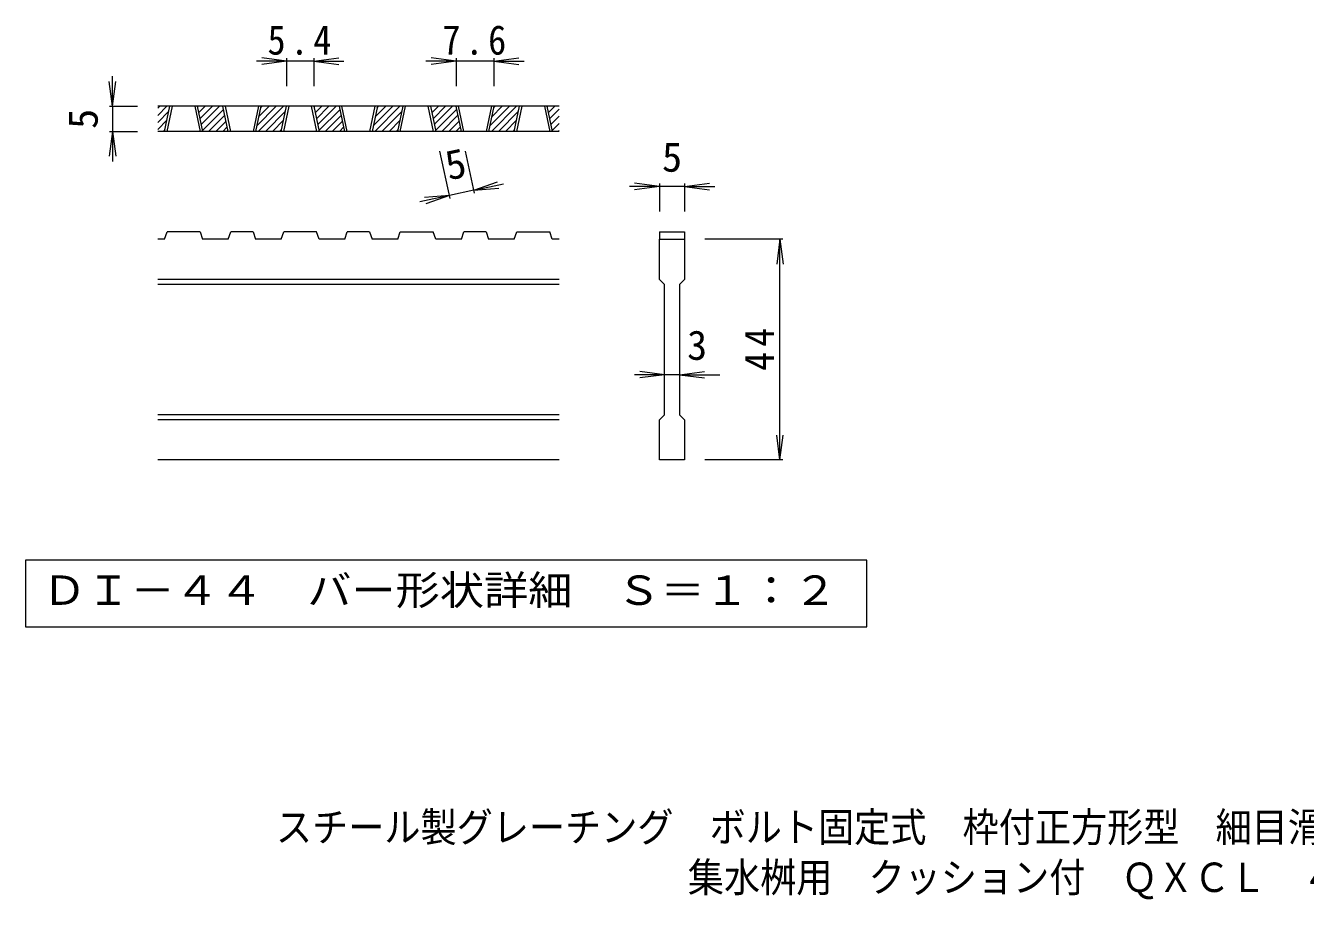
# Model space of a CAD drawing. Units: millimetres on the paper, enlarged 6 times, with parts at other scales. Extents: x -960 to 940, y -829 to 753.
# Drawn here: x -668 to 97, y -829 to -306 of the extents above; entities that cross this region are included whole.
import ezdxf
from ezdxf.enums import TextEntityAlignment as Align

# ---------------------------------------------------------------- set-up
doc = ezdxf.new("R2010")
doc.units = ezdxf.units.MM
doc.header["$LTSCALE"] = 6
doc.layers.add('D-0', color=3, linetype='Continuous', lineweight=9)
doc.layers.add('D-4', color=7, linetype='Continuous', lineweight=9)
doc.layers.add('F-5_F-5ﾚｲﾔ', color=2, linetype='Continuous')
doc.styles.add('ＭＳ ゴシック', font='')
doc.styles.get('ＭＳ ゴシック').set_extended_font_data('MS Gothic')

msp = doc.modelspace()

# ---------------------------------------------------------------- linework, layer by layer
at = {"layer": 'D-0'}
for p, q in [((-589.258, -360.157), (-583.818, -354.717)), ((-589.258, -355.914), (-588.06, -354.717)), ((-349.258, -354.717), (-589.258, -354.717)), ((-589.258, -364.399), (-582.56, -357.702)), ((-585.131, -369.717), (-581.921, -354.717)), ((-583.631, -369.717), (-580.421, -354.717)), ((-567.131, -354.717), (-563.921, -369.717)), ((-565.631, -354.717), (-562.421, -369.717)), ((-565.529, -355.195), (-565.05, -354.717)), ((-564.781, -358.69), (-560.807, -354.717)), ((-564.033, -362.185), (-556.565, -354.717)), ((-563.285, -365.68), (-552.322, -354.717)), ((-562.537, -369.175), (-549.902, -356.539)), ((-547.082, -369.717), (-550.292, -354.717)), ((-545.582, -369.717), (-548.792, -354.717)), ((-529.082, -354.717), (-532.292, -369.717)), ((-527.582, -354.717), (-530.792, -369.717)), ((-530.087, -366.422), (-518.381, -354.717)), ((-529.139, -369.717), (-514.138, -354.717)), ((-528.932, -361.025), (-522.624, -354.717)), ((-527.777, -355.627), (-526.866, -354.717)), ((-524.896, -369.717), (-512.881, -357.702)), ((-515.452, -369.717), (-512.242, -354.717)), ((-513.952, -369.717), (-510.742, -354.717)), ((-497.452, -354.717), (-494.242, -369.717)), ((-495.952, -354.717), (-492.742, -369.717)), ((-495.85, -355.195), (-495.371, -354.717)), ((-495.102, -358.69), (-491.128, -354.717)), ((-494.354, -362.185), (-486.886, -354.717)), ((-493.606, -365.68), (-482.643, -354.717)), ((-492.858, -369.175), (-480.223, -356.539)), ((-477.403, -369.717), (-480.613, -354.717)), ((-475.903, -369.717), (-479.113, -354.717)), ((-459.403, -354.717), (-462.613, -369.717)), ((-457.903, -354.717), (-461.113, -369.717)), ((-460.408, -366.422), (-448.702, -354.717)), ((-459.459, -369.717), (-444.459, -354.717)), ((-459.253, -361.025), (-452.944, -354.717)), ((-458.097, -355.627), (-457.187, -354.717)), ((-455.217, -369.717), (-443.202, -357.702)), ((-445.773, -369.717), (-442.563, -354.717)), ((-444.273, -369.717), (-441.063, -354.717)), ((-427.773, -354.717), (-424.563, -369.717)), ((-426.273, -354.717), (-423.063, -369.717)), ((-426.171, -355.195), (-425.692, -354.717)), ((-425.423, -358.69), (-421.449, -354.717)), ((-424.675, -362.185), (-417.206, -354.717)), ((-423.927, -365.68), (-412.964, -354.717)), ((-423.179, -369.175), (-410.543, -356.539)), ((-407.723, -369.717), (-410.933, -354.717)), ((-406.223, -369.717), (-409.433, -354.717)), ((-389.723, -354.717), (-392.933, -369.717)), ((-388.223, -354.717), (-391.433, -369.717)), ((-390.728, -366.422), (-379.023, -354.717)), ((-389.78, -369.717), (-374.78, -354.717)), ((-389.573, -361.025), (-383.265, -354.717)), ((-388.418, -355.627), (-387.508, -354.717)), ((-385.537, -369.717), (-373.523, -357.702)), ((-376.094, -369.717), (-372.884, -354.717)), ((-374.594, -369.717), (-371.384, -354.717)), ((-358.094, -354.717), (-354.884, -369.717)), ((-356.594, -354.717), (-353.384, -369.717)), ((-356.491, -355.195), (-356.012, -354.717)), ((-355.743, -358.69), (-351.77, -354.717)), ((-354.996, -362.185), (-349.258, -356.447)), ((-589.258, -368.642), (-583.715, -363.1)), ((-558.837, -369.717), (-549.154, -360.034)), ((-554.594, -369.717), (-548.406, -363.528)), ((-550.352, -369.717), (-547.658, -367.023)), ((-520.653, -369.717), (-514.036, -363.1)), ((-489.158, -369.717), (-479.475, -360.034)), ((-484.915, -369.717), (-478.727, -363.528)), ((-480.673, -369.717), (-477.979, -367.023)), ((-450.974, -369.717), (-444.357, -363.1)), ((-419.479, -369.717), (-409.796, -360.034)), ((-415.236, -369.717), (-409.048, -363.528)), ((-410.993, -369.717), (-408.3, -367.023)), ((-381.295, -369.717), (-374.678, -363.1)), ((-354.248, -365.68), (-349.258, -360.69)), ((-353.5, -369.175), (-349.258, -364.932)), ((-349.258, -369.717), (-589.258, -369.717)), ((-586.09, -369.717), (-584.871, -368.497)), ((-516.411, -369.717), (-515.191, -368.497)), ((-446.731, -369.717), (-445.512, -368.497)), ((-377.052, -369.717), (-375.833, -368.497)), ((-349.799, -369.717), (-349.258, -369.175)), ((-585.131, -434.216), (-589.258, -434.216)), ((-585.131, -434.216), (-583.631, -429.717)), ((-563.921, -429.717), (-583.631, -429.717)), ((-563.921, -429.717), (-562.421, -434.216)), ((-547.082, -434.216), (-562.421, -434.216)), ((-547.082, -434.216), (-545.582, -429.717)), ((-532.292, -429.717), (-545.582, -429.717)), ((-532.292, -429.717), (-530.792, -434.216)), ((-515.452, -434.216), (-530.792, -434.216)), ((-515.452, -434.216), (-513.952, -429.717)), ((-494.242, -429.717), (-513.952, -429.717)), ((-492.742, -434.216), (-494.242, -429.717)), ((-477.403, -434.216), (-492.742, -434.216)), ((-477.403, -434.216), (-475.903, -429.717)), ((-462.613, -429.717), (-475.903, -429.717)), ((-462.613, -429.717), (-461.113, -434.216)), ((-445.773, -434.216), (-461.113, -434.216)), ((-445.773, -434.216), (-444.273, -429.717)), ((-444.273, -429.717), (-424.563, -429.717)), ((-423.063, -434.216), (-424.563, -429.717)), ((-407.723, -434.216), (-423.063, -434.216)), ((-407.723, -434.216), (-406.223, -429.717)), ((-392.933, -429.717), (-406.223, -429.717)), ((-392.933, -429.717), (-391.433, -434.216)), ((-376.094, -434.216), (-391.433, -434.216)), ((-376.094, -434.216), (-374.594, -429.717)), ((-374.594, -429.717), (-354.884, -429.717)), ((-353.384, -434.216), (-354.884, -429.717)), ((-349.258, -434.216), (-353.384, -434.216)), ((-289.258, -429.717), (-274.258, -429.717)), ((-289.258, -429.717), (-289.258, -434.216)), ((-289.258, -434.216), (-274.258, -434.216)), ((-289.258, -458.216), (-289.258, -434.216)), ((-274.258, -429.717), (-274.258, -434.216)), ((-274.258, -434.216), (-274.258, -458.216)), ((-349.258, -458.216), (-589.258, -458.216)), ((-289.258, -458.216), (-286.258, -461.216)), ((-277.258, -461.216), (-274.258, -458.216)), ((-349.258, -461.216), (-589.258, -461.216)), ((-286.258, -539.216), (-286.258, -461.216)), ((-277.258, -461.216), (-277.258, -539.216)), ((-349.258, -539.217), (-589.258, -539.217)), ((-349.258, -542.217), (-589.258, -542.217)), ((-277.258, -539.216), (-274.258, -542.217)), ((-274.258, -542.217), (-274.258, -566.217)), ((-349.258, -566.217), (-589.258, -566.217)), ((-274.258, -566.217), (-289.258, -566.217))]:
    msp.add_line(p, q, dxfattribs=at)
msp.add_lwpolyline([(-289.258, -566.217), (-289.258, -542.217), (-286.258, -539.216)], dxfattribs=at)
at = {"layer": 'D-0', "color": 7}
msp.add_lwpolyline([(-668.25, -626.217), (-668.25, -666.087), (-165.265, -666.087), (-165.265, -626.217)], close=True, dxfattribs=at)
at = {"layer": 'D-4'}
for p, q in [((-512.242, -327.717), (-530.242, -327.717)), ((-512.242, -327.717), (-527.114, -325.759)), ((-512.242, -327.717), (-527.114, -329.674)), ((-512.242, -325.917), (-512.242, -342.717)), ((-495.952, -327.717), (-512.242, -327.717)), ((-495.952, -327.717), (-481.081, -325.759)), ((-495.952, -325.917), (-495.952, -342.717)), ((-495.952, -327.717), (-481.081, -329.674)), ((-495.952, -327.717), (-477.952, -327.717)), ((-410.933, -327.717), (-428.933, -327.717)), ((-410.933, -327.717), (-425.805, -325.759)), ((-410.933, -327.717), (-425.805, -329.674)), ((-410.933, -325.917), (-410.933, -342.717)), ((-388.223, -327.717), (-410.933, -327.717)), ((-388.223, -327.717), (-373.352, -325.759)), ((-388.223, -325.917), (-388.223, -342.717)), ((-388.223, -327.717), (-373.352, -329.674)), ((-388.223, -327.717), (-370.223, -327.717)), ((-616.258, -354.717), (-618.216, -339.845)), ((-616.258, -354.717), (-616.258, -336.717)), ((-616.258, -354.717), (-614.3, -339.845)), ((-618.058, -354.717), (-601.258, -354.717)), ((-616.258, -354.717), (-616.258, -369.717)), ((-616.258, -369.717), (-618.216, -384.588)), ((-618.058, -369.717), (-601.258, -369.717)), ((-616.258, -369.717), (-614.3, -384.588)), ((-616.258, -369.717), (-616.258, -387.717)), ((-414.481, -409.819), (-420.552, -381.451)), ((-399.813, -406.68), (-405.212, -381.451)), ((-400.19, -404.92), (-414.858, -408.059)), ((-400.19, -404.92), (-386.057, -399.893)), ((-400.19, -404.92), (-382.589, -401.153)), ((-400.19, -404.92), (-385.238, -403.722)), ((-289.258, -402.717), (-307.258, -402.717)), ((-289.258, -402.717), (-304.129, -400.759)), ((-289.258, -402.717), (-304.129, -404.675)), ((-289.258, -400.917), (-289.258, -417.717)), ((-274.258, -402.717), (-289.258, -402.717)), ((-274.258, -402.717), (-259.386, -400.759)), ((-274.258, -400.917), (-274.258, -417.717)), ((-274.258, -402.717), (-259.386, -404.675)), ((-274.258, -402.717), (-256.258, -402.717)), ((-414.858, -408.059), (-432.459, -411.825)), ((-414.858, -408.059), (-429.81, -409.256)), ((-414.858, -408.059), (-428.991, -413.085)), ((-215.458, -434.216), (-262.258, -434.216)), ((-217.258, -434.216), (-219.216, -449.088)), ((-217.258, -434.216), (-215.3, -449.088)), ((-217.258, -566.217), (-217.258, -434.216)), ((-286.258, -515.216), (-304.258, -515.216)), ((-286.258, -515.216), (-301.129, -513.258)), ((-286.258, -515.216), (-301.129, -517.174)), ((-277.258, -515.216), (-286.258, -515.216)), ((-277.258, -515.216), (-262.386, -513.258)), ((-277.258, -515.216), (-262.386, -517.174)), ((-277.258, -515.216), (-253.258, -515.216)), ((-217.258, -566.217), (-219.216, -551.345)), ((-217.258, -566.217), (-215.3, -551.345)), ((-215.458, -566.217), (-262.258, -566.217))]:
    msp.add_line(p, q, dxfattribs=at)

# ---------------------------------------------------------------- texts
at = {"layer": 'D-0', "color": 2, "style": 'ＭＳ ゴシック', "width": 1.1}
msp.add_text('ＤＩ－４４\u3000バー形状詳細\u3000Ｓ＝１：２', height=17.6, dxfattribs=at).set_placement((-658.258, -658.152), align=Align.BOTTOM_LEFT)
at = {"layer": 'D-4', "color": 2, "style": 'ＭＳ ゴシック'}
for rotation, p in [(90, (-619.858, -368.217)), (12.079, (-414.144, -404.224))]:
    msp.add_text('5', height=17.6, rotation=rotation, dxfattribs=at).set_placement(p, align=Align.BOTTOM_LEFT)
for s, p in [('5', (-287.758, -399.117)), ('3', (-272.758, -511.616))]:
    msp.add_text(s, height=17.6, dxfattribs=at).set_placement(p, align=Align.BOTTOM_LEFT)
at = {"layer": 'D-4', "color": 2, "char_height": 17.6, "attachment_point": 7, "style": 'ＭＳ ゴシック'}
for s, insert in [('\\T1.27;\\W0.9;5.4', (-523.597, -324.117)), ('\\T1.27;\\W0.9;7.6', (-419.078, -324.117))]:
    msp.add_mtext(s, dxfattribs=dict(at, insert=insert))
at = {"layer": 'D-4', "color": 2, "insert": (-220.858, -512.967), "char_height": 17.6, "attachment_point": 7, "rotation": 90, "style": 'ＭＳ ゴシック'}
msp.add_mtext('\\T1.27;\\W0.95;44', dxfattribs=at)
at = {"layer": 'F-5_F-5ﾚｲﾔ', "style": 'ＭＳ ゴシック', "width": 0.9}
for s, p in [('スチール製グレーチング\u3000ボルト固定式\u3000枠付正方形型\u3000細目滑り止め模様付', (-518.58, -799.865)), ('集水桝用\u3000クッション付\u3000ＱＸＣＬ\u3000４４４４Ａ－ｂ', (-272.325, -829.865))]:
    msp.add_text(s, height=17.6, dxfattribs=at).set_placement(p, align=Align.BOTTOM_LEFT)

doc.saveas('drawing.dxf')
